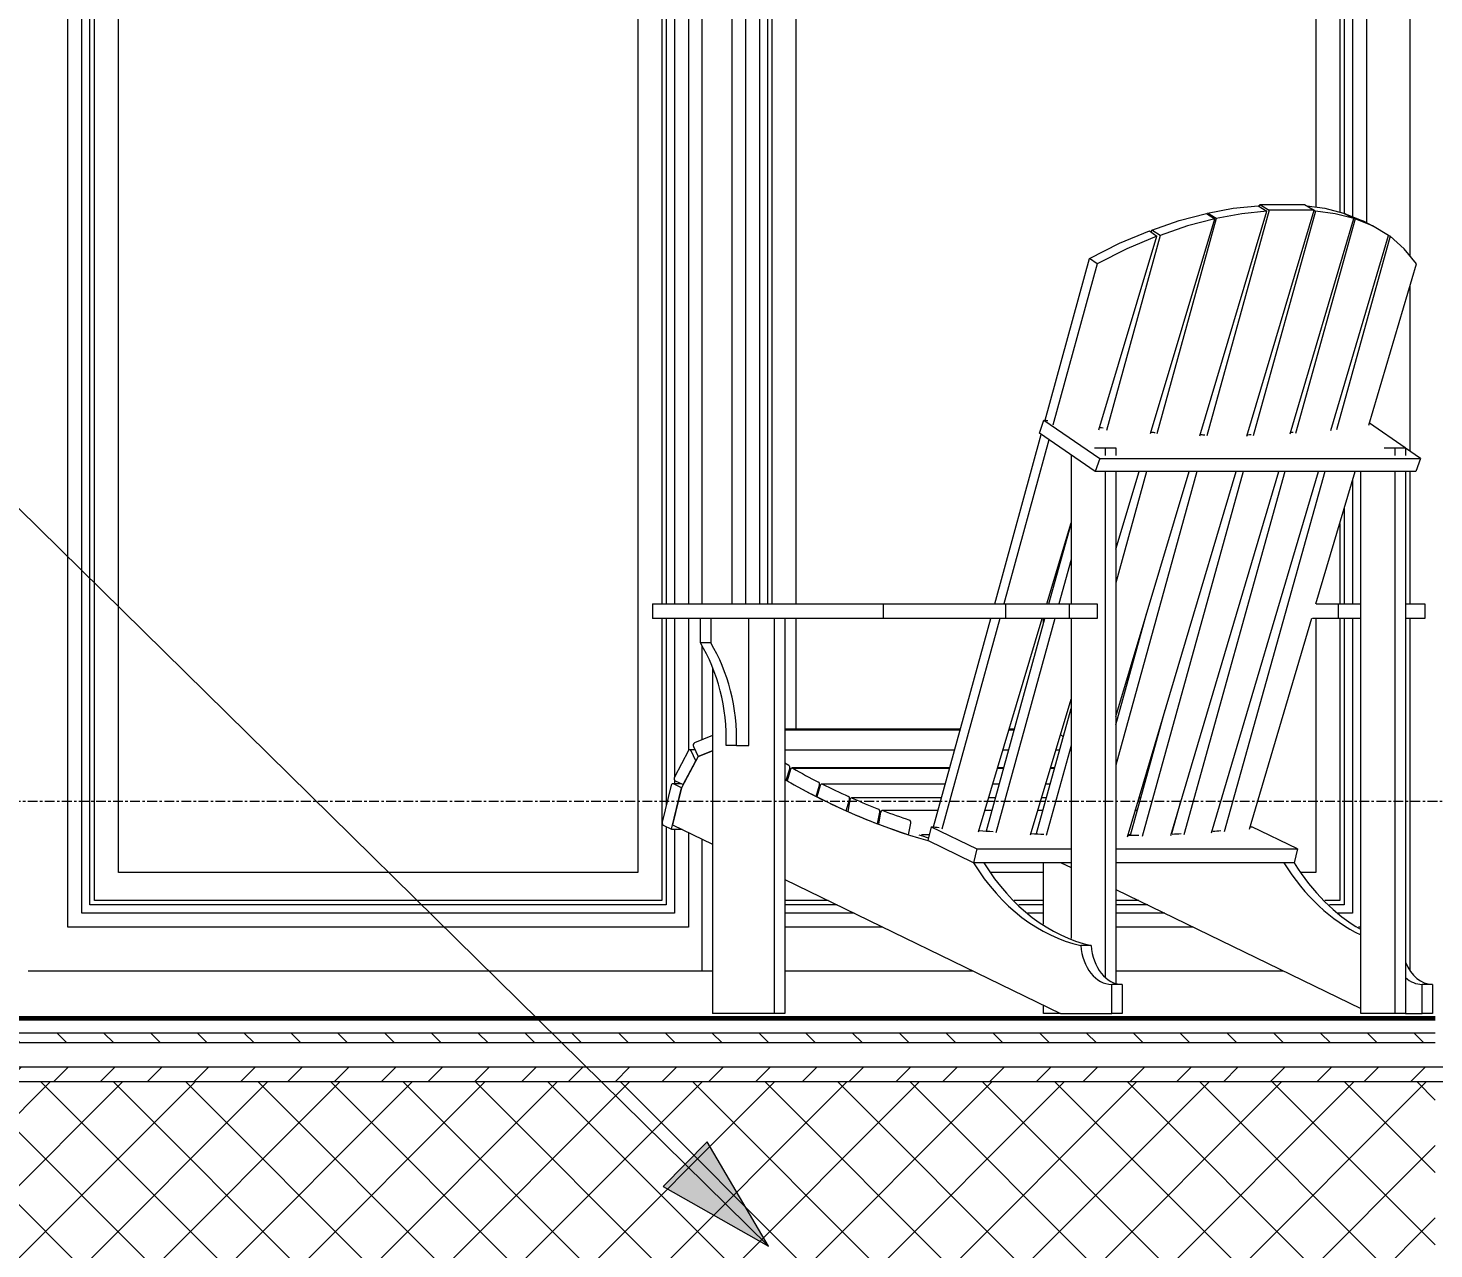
# Model space of a CAD drawing. Header units: inches. Extents: x -3207 to -1935, y -201 to 483.
# Drawn here: x -2702.5 to -2630.4, y 9.1 to 71.6 of the extents above; entities that cross this region are included whole.
import ezdxf

# ---------------------------------------------------------------- set-up
doc = ezdxf.new("R2010")
doc.units = ezdxf.units.IN
doc.header["$MEASUREMENT"] = 0
doc.linetypes.add('Grid Line 1_2_', pattern=[0.875, 0.5, -0.125, 0.125, -0.125])
for name, color, linetype, lineweight in [('A-ANNO-DIMS-1', 211, 'Continuous', 30), ('A-FLOR-1', 192, 'Continuous', 60), ('A-FLOR-LEVL-1', 51, 'Grid Line 1_2_', 9), ('A-FLOR-MCUT', 51, 'Continuous', 18), ('A-FLOR-PATT-1', 8, 'Continuous', 9), ('A-GLAZ', 151, 'Continuous', 18), ('A-GLAZ-2', 151, 'Continuous', 9), ('G-ANNO-TEXT', 231, 'Continuous', 9), ('I-FURN', 30, 'Continuous', 9)]:
    doc.layers.add(name, color=color, linetype=linetype, lineweight=lineweight)
doc.styles.add('Century Gothic_B', font='GOTHICB.TTF', dxfattribs={"height": 4.5})
doc.dimstyles.new('OD__inches_', dxfattribs={"dimscale": 12, "dimtxt": 4.698757, "dimasz": 0.5, "dimexe": 0.375, "dimexo": 0.25, "dimgap": 0.0625, "dimtad": 1, "dimdec": 3, "dimrnd": 0.125, "dimzin": 0, "dimdsep": 46, "dimlunit": 5, "dimtxsty": 'Century Gothic_B', "dimblk1": 'OBLIQUE', "dimblk2": 'OBLIQUE', "dimsah": 1, "dimcen": 0.09, "dimdle": 0.375, "dimazin": 0, "dimtfac": 1, "dimtdec": 4, "dimtix": 1, "dimtmove": 0, "dimatfit": 3, "dimfxl": 1, "dimtvp": 1, "dimtfill": 1, "dimfrac": 2, "dimtolj": 1, "dimtzin": 0, "dimlwd": 30, "dimlwe": 30, "dimarcsym": 2})
pattern_1 = [(0, (-2625.466, 126.9), (0, 2.399), []), (315, (-2625.466, 126.9), (2.398506, 0), [3.393, -3.393]), (45, (-2625.466, 126.9), (2.398506, 0), [3.393, -3.393])]

# ---------------------------------------------------------------- blocks, each defined once
blk = doc.blocks.new('Adirondack_chair_13489 - Adirondack_chair_13489-1100789-BUILDING SECTION - NORTH_SOUTH - LOOKING EAST2')
at = {"layer": 'I-FURN'}
for p, q in [((-2642.409, 50.744), (-2638.969, 62.255)), ((-2642.066, 62.145), (-2641.642, 61.865)), ((-2638.847, 62.312), (-2642.048, 50.733)), ((-2642.022, 62.116), (-2642.012, 62.156)), ((-2641.565, 61.875), (-2642.012, 62.156)), ((-2639.997, 50.731), (-2636.547, 62.311)), ((-2636.477, 62.255), (-2639.67, 50.744)), ((-2639.415, 62.536), (-2638.969, 62.255)), ((-2639.363, 62.503), (-2639.338, 62.594)), ((-2639.338, 62.594), (-2637.038, 62.593)), ((-2639.338, 62.594), (-2638.847, 62.312)), ((-2636.547, 62.311), (-2638.847, 62.312)), ((-2637.038, 62.593), (-2636.547, 62.311)), ((-2636.477, 62.255), (-2636.552, 62.295)), ((-2635.039, 62.156), (-2634.506, 61.875)), ((-2634.447, 61.865), (-2634.998, 62.145)), ((-2644.933, 50.867), (-2641.642, 61.865)), ((-2644.895, 61.18), (-2644.865, 61.289)), ((-2644.44, 61.009), (-2644.865, 61.289)), ((-2641.565, 61.875), (-2644.603, 50.849)), ((-2637.78, 50.849), (-2634.506, 61.875)), ((-2634.447, 61.865), (-2637.503, 50.867)), ((-2633.507, 61.475), (-2634.058, 61.755)), ((-2647.576, 51.055), (-2644.603, 60.968)), ((-2644.44, 61.009), (-2647.189, 51.019)), ((-2644.985, 61.245), (-2644.603, 60.968)), ((-2635.689, 51.019), (-2632.728, 61.009)), ((-2632.642, 60.968), (-2635.406, 51.055)), ((-2632.642, 60.968), (-2632.728, 61.009)), ((-2650.328, 51.544), (-2648.052, 59.838)), ((-2647.67, 59.561), (-2648.052, 59.838)), ((-2647.67, 59.561), (-2649.938, 51.295)), ((-2633.741, 51.295), (-2631.298, 59.561)), ((-2650.63, 50.878), (-2650.398, 51.552)), ((-2650.398, 51.552), (-2647.538, 49.58)), ((-2631.888, 50.125), (-2633.714, 51.385)), ((-2652.913, 42.125), (-2650.53, 50.809)), ((-2650.144, 50.543), (-2652.455, 42.125)), ((-2647.77, 48.906), (-2650.63, 50.878)), ((-2649.008, 49.759), (-2649.008, 42.125)), ((-2647.798, 50.125), (-2647.24, 50.125)), ((-2647.24, 50.125), (-2646.71, 50.125)), ((-2647.24, 49.74), (-2647.24, 50.125)), ((-2646.71, 50.125), (-2646.71, 49.74)), ((-2632.949, 50.125), (-2632.391, 50.125)), ((-2632.391, 50.125), (-2631.86, 50.125)), ((-2632.391, 49.74), (-2632.391, 50.125)), ((-2631.86, 50.125), (-2631.86, 49.74)), ((-2631.098, 49.58), (-2631.86, 50.106)), ((-2647.538, 49.58), (-2647.77, 48.906)), ((-2647.538, 49.58), (-2631.098, 49.58)), ((-2631.098, 49.58), (-2631.33, 48.906)), ((-2631.33, 48.906), (-2647.77, 48.906)), ((-2647.24, 22.987), (-2647.24, 48.906)), ((-2646.71, 36.353), (-2642.958, 48.906)), ((-2645.139, 48.906), (-2646.71, 43.203)), ((-2646.71, 44.928), (-2645.519, 48.906)), ((-2642.553, 48.906), (-2646.71, 33.867)), ((-2646.71, 48.906), (-2646.71, 22.68)), ((-2646.119, 30.184), (-2640.541, 48.906)), ((-2640.18, 48.906), (-2645.369, 30.201)), ((-2643.892, 30.262), (-2638.356, 48.906)), ((-2638.048, 48.906), (-2643.219, 30.296)), ((-2641.806, 30.385), (-2636.316, 48.906)), ((-2636.005, 48.906), (-2641.152, 30.443)), ((-2636.451, 42.125), (-2634.447, 48.906)), ((-2634.158, 21.125), (-2634.158, 48.906)), ((-2632.391, 21.125), (-2632.391, 48.906)), ((-2631.86, 48.906), (-2631.86, 21.125)), ((-2650.254, 42.125), (-2649.008, 46.28)), ((-2650.137, 42.125), (-2649.008, 46.23)), ((-2649.008, 44.408), (-2649.636, 42.125)), ((-2670.46, 42.125), (-2670.46, 41.375)), ((-2670.46, 42.125), (-2669.948, 42.125)), ((-2669.948, 42.125), (-2658.634, 42.125)), ((-2658.634, 42.125), (-2652.358, 42.125)), ((-2658.634, 42.125), (-2658.634, 41.375)), ((-2652.358, 42.125), (-2649.088, 42.125)), ((-2652.358, 42.125), (-2652.358, 41.375)), ((-2649.088, 42.125), (-2647.674, 42.125)), ((-2649.088, 41.375), (-2649.088, 42.125)), ((-2647.674, 42.125), (-2647.674, 41.375)), ((-2636.441, 42.125), (-2635.3, 42.125)), ((-2635.3, 42.125), (-2634.158, 42.125)), ((-2635.3, 41.375), (-2635.3, 42.125)), ((-2631.86, 42.125), (-2630.88, 42.125)), ((-2630.88, 42.125), (-2630.88, 41.375)), ((-2669.948, 41.375), (-2670.46, 41.375)), ((-2658.634, 41.375), (-2669.948, 41.375)), ((-2668.003, 40.125), (-2668.003, 41.375)), ((-2667.473, 41.375), (-2667.473, 40.125)), ((-2665.528, 34.875), (-2665.528, 41.375)), ((-2664.202, 21.125), (-2664.202, 41.375)), ((-2663.672, 41.375), (-2663.672, 21.125)), ((-2652.358, 41.375), (-2658.634, 41.375)), ((-2656.05, 30.695), (-2653.119, 41.375)), ((-2652.661, 41.375), (-2655.622, 30.583)), ((-2653.758, 30.443), (-2650.479, 41.375)), ((-2653.337, 30.493), (-2650.343, 41.375)), ((-2649.842, 41.375), (-2652.866, 30.385)), ((-2649.088, 41.375), (-2652.358, 41.375)), ((-2650.414, 41.119), (-2650.414, 41.375)), ((-2647.674, 41.375), (-2649.088, 41.375)), ((-2649.008, 41.375), (-2649.008, 24.978)), ((-2646.71, 35.925), (-2645.135, 41.624)), ((-2639.862, 30.583), (-2636.668, 41.388)), ((-2635.3, 41.375), (-2636.628, 41.375)), ((-2634.158, 41.375), (-2635.3, 41.375)), ((-2630.88, 41.375), (-2631.86, 41.375)), ((-2667.473, 40.125), (-2668.003, 40.125)), ((-2667.384, 38.825), (-2667.384, 21.125)), ((-2651.088, 30.296), (-2649.008, 37.248)), ((-2650.773, 30.356), (-2649.008, 36.762)), ((-2646.702, 36.38), (-2646.702, 35.954)), ((-2645.96, 30.275), (-2644.177, 36.702)), ((-2667.384, 35.376), (-2668.312, 35)), ((-2654.675, 35.705), (-2663.672, 35.705)), ((-2654.691, 35.649), (-2663.672, 35.649)), ((-2651.919, 35.649), (-2652.196, 35.649)), ((-2651.903, 35.705), (-2652.18, 35.705)), ((-2668.618, 34.606), (-2669.339, 33.253)), ((-2668.297, 34.655), (-2668.547, 34.655)), ((-2668.23, 34.088), (-2668.474, 34.6)), ((-2668.361, 34.81), (-2668.117, 34.299)), ((-2668.117, 34.299), (-2667.384, 34.596)), ((-2667.384, 34.596), (-2668.117, 34.299)), ((-2666.147, 34.875), (-2666.677, 34.875)), ((-2666.147, 34.875), (-2665.528, 34.875)), ((-2654.972, 34.622), (-2663.672, 34.622)), ((-2652.201, 34.622), (-2652.504, 34.622)), ((-2649.008, 34.862), (-2650.275, 30.262)), ((-2649.597, 34.622), (-2649.794, 34.622)), ((-2668.117, 34.299), (-2668.968, 32.702)), ((-2668.88, 32.868), (-2668.23, 34.088)), ((-2663.473, 33.837), (-2663.672, 33.956)), ((-2663.601, 33.084), (-2663.426, 33.674)), ((-2663.388, 33.639), (-2663.56, 33.06)), ((-2655.221, 33.716), (-2663.307, 33.716)), ((-2663.263, 33.699), (-2655.226, 33.699)), ((-2652.781, 33.699), (-2652.455, 33.699)), ((-2652.451, 33.716), (-2652.776, 33.716)), ((-2650.07, 33.699), (-2649.852, 33.699)), ((-2649.847, 33.716), (-2650.065, 33.716)), ((-2669.498, 32.828), (-2669.959, 30.937)), ((-2669.486, 30.574), (-2668.968, 32.702)), ((-2668.968, 32.702), (-2669.428, 30.811)), ((-2668.975, 32.912), (-2669.415, 32.912)), ((-2668.968, 32.702), (-2669.386, 32.905)), ((-2669.295, 33.059), (-2668.88, 32.868)), ((-2662.073, 32.257), (-2661.903, 32.829)), ((-2661.86, 32.814), (-2662.031, 32.236)), ((-2655.447, 32.891), (-2661.778, 32.891)), ((-2652.678, 32.891), (-2653.024, 32.891)), ((-2650.074, 32.891), (-2650.312, 32.891)), ((-2645.307, 32.889), (-2645.243, 32.858)), ((-2660.53, 31.522), (-2660.361, 32.09)), ((-2660.338, 32.087), (-2660.453, 31.488)), ((-2655.643, 32.179), (-2660.253, 32.179)), ((-2652.873, 32.179), (-2653.237, 32.179)), ((-2650.27, 32.179), (-2650.525, 32.179)), ((-2645.432, 32.179), (-2645.524, 32.179)), ((-2643.833, 30.351), (-2643.358, 32.06)), ((-2658.925, 30.857), (-2658.81, 31.46)), ((-2658.767, 31.444), (-2658.883, 30.841)), ((-2655.819, 31.536), (-2658.682, 31.536)), ((-2653.05, 31.536), (-2653.43, 31.536)), ((-2650.448, 31.536), (-2650.717, 31.536)), ((-2645.61, 31.536), (-2645.716, 31.536)), ((-2669.904, 30.778), (-2669.486, 30.574)), ((-2669.486, 30.574), (-2668.943, 30.574)), ((-2669.428, 30.811), (-2667.384, 29.815)), ((-2657.338, 30.297), (-2657.224, 30.896)), ((-2656.278, 30.297), (-2656.676, 30.297)), ((-2656.178, 30.705), (-2656.351, 29.996)), ((-2656.178, 30.705), (-2653.838, 29.565)), ((-2645.954, 30.297), (-2646.085, 30.297)), ((-2637.398, 29.565), (-2639.738, 30.705)), ((-2654.012, 28.856), (-2656.352, 29.996)), ((-2654.012, 28.856), (-2656.351, 29.996)), ((-2653.838, 29.565), (-2654.011, 28.856)), ((-2653.838, 29.565), (-2649.008, 29.565)), ((-2646.71, 29.565), (-2637.398, 29.565)), ((-2637.398, 29.565), (-2637.571, 28.856)), ((-2649.008, 28.856), (-2654.011, 28.856)), ((-2650.414, 25.704), (-2650.414, 28.856)), ((-2649.504, 28.856), (-2649.008, 28.614)), ((-2637.571, 28.856), (-2646.71, 28.856)), ((-2663.672, 28.008), (-2649.538, 21.125)), ((-2646.71, 27.495), (-2634.158, 21.383)), ((-2646.702, 27.491), (-2646.702, 22.679)), ((-2647.981, 24.625), (-2648.512, 24.625)), ((-2646.921, 21.125), (-2646.921, 22.625)), ((-2646.39, 22.625), (-2646.921, 22.625)), ((-2646.39, 22.625), (-2646.39, 21.125)), ((-2631.011, 21.125), (-2631.011, 22.625)), ((-2630.481, 22.625), (-2631.011, 22.625)), ((-2630.481, 22.625), (-2630.481, 21.125)), ((-2664.202, 21.125), (-2667.384, 21.125)), ((-2663.672, 21.125), (-2664.202, 21.125)), ((-2650.414, 21.125), (-2650.414, 21.551)), ((-2649.538, 21.125), (-2650.414, 21.125)), ((-2649.538, 21.125), (-2646.921, 21.125)), ((-2646.39, 21.125), (-2646.921, 21.125)), ((-2632.391, 21.125), (-2634.158, 21.125)), ((-2631.86, 21.125), (-2632.391, 21.125)), ((-2631.86, 21.125), (-2631.011, 21.125)), ((-2630.481, 21.125), (-2631.011, 21.125))]:
    blk.add_line(p, q, dxfattribs=at)
at = {"layer": 'I-FURN', "flags": 128}
for points in [[(-2644.865, 61.289), (-2643.465, 61.78), (-2642.066, 62.145)], [(-2642.012, 62.156), (-2640.704, 62.406), (-2639.415, 62.536)], [(-2638.969, 62.255), (-2640.258, 62.125), (-2641.565, 61.875)], [(-2636.918, 62.529), (-2636.001, 62.406), (-2635.039, 62.156)], [(-2634.506, 61.875), (-2635.468, 62.125), (-2636.477, 62.255)], [(-2634.998, 62.145), (-2634.107, 61.78), (-2634.058, 61.755)], [(-2641.642, 61.865), (-2643.04, 61.499), (-2644.44, 61.009)], [(-2632.728, 61.009), (-2633.556, 61.499), (-2634.447, 61.865)], [(-2648.052, 59.838), (-2646.531, 60.61), (-2644.985, 61.245)], [(-2644.603, 60.968), (-2646.148, 60.333), (-2647.67, 59.561)], [(-2631.298, 59.561), (-2631.929, 60.333), (-2632.642, 60.968)]]:
    blk.add_lwpolyline(points, dxfattribs=at)
at = {"layer": 'I-FURN'}
for centre, major_axis, ratio, start_param, end_param in [((-2666.161, 68.095), (-37.329, 12.874), 0.309975, 2.110613, 2.116474), ((-2666.161, 68.095), (-37.329, 12.874), 0.309975, 2.196711, 2.201706), ((-2666.161, 68.095), (-37.329, 12.874), 0.309975, 2.279781, 2.285979), ((-2666.161, 68.095), (-37.329, 12.874), 0.309975, 2.364135, 2.37146), ((-2666.161, 68.095), (-37.329, 12.874), 0.309975, 2.450566, 2.456946), ((-2666.161, 68.095), (-37.329, 12.874), 0.309975, 2.536772, 2.541187), ((-2672.071, 35.11), (0, 7.632), 0.707107, 4.681534, 5.429292), ((-2671.541, 35.11), (0, 7.632), 0.707107, 4.681534, 5.429292), ((-2631.869, 86.949), (0, 57.27), 0.707107, 2.689681, 2.693769), ((-2668.547, 34.53), (0, 0.125), 0.707107, 0, 0.925025), ((-2668.547, 34.53), (0, 0.125), 0.707107, 5.305494, 6.256852), ((-2668.287, 34.88), (0, 0.125), 0.707107, 0.279253, 2.164208), ((-2669.268, 33.178), (0, 0.125), 0.707107, 0.925025, 2.82774), ((-2663.507, 33.722), (0, 0.125), 0.707107, 4.314577, 5.885373), ((-2663.307, 33.591), (0, 0.125), 0.707107, 5.761981, 7.457006), ((-2648.195, 86.857), (0, 57.27), 0.707107, 2.760334, 2.794897), ((-2669.415, 32.787), (0, 0.125), 0.707107, 5.951573, 7.522369), ((-2648.194, 86.857), (0, 58.02), 0.707107, 2.754561, 2.941408), ((-2648.195, 86.857), (0, 58.02), 0.707107, 2.754749, 2.756624), ((-2648.195, 86.857), (0, 58.02), 0.707107, 2.757709, 2.796512), ((-2661.985, 32.877), (0, 0.125), 0.707107, 4.315414, 5.93649), ((-2661.778, 32.766), (0, 0.125), 0.707107, 5.941936, 7.457006), ((-2648.195, 86.857), (0, 57.27), 0.707107, 2.800344, 2.835013), ((-2648.195, 86.857), (0, 58.02), 0.707107, 2.797591, 2.8362), ((-2660.443, 32.138), (0, 0.125), 0.707107, 4.315414, 5.976605), ((-2660.253, 32.054), (0, 0.125), 0.707107, 5.981516, 7.589645), ((-2648.195, 86.857), (0, 57.27), 0.707107, 2.839923, 2.874778), ((-2648.195, 86.857), (0, 58.02), 0.707107, 2.83817, 2.87696), ((-2658.895, 31.493), (0, 0.125), 0.707107, 4.448053, 6.016371), ((-2658.682, 31.411), (0, 0.125), 0.707107, 0, 1.30646), ((-2658.682, 31.411), (0, 0.125), 0.707107, 6.021816, 6.283121), ((-2648.195, 86.857), (0, 57.27), 0.707107, 2.880223, 2.915079), ((-2657.309, 30.928), (0, 0.125), 0.707107, 4.448053, 6.056671), ((-2669.875, 30.896), (0, 0.125), 0.707107, 1.239184, 2.80998), ((-2648.195, 86.857), (0, 58.02), 0.707107, 2.878037, 2.916827), ((-2647.664, 86.857), (0, 58.02), 0.707107, 2.916843, 2.929173), ((-2680.352, 46.489), (-48.413, 11.795), 0.230344, 2.14876, 2.1587), ((-2680.352, 46.489), (-48.413, 11.795), 0.230344, 2.208616, 2.226173), ((-2680.352, 46.489), (-48.413, 11.795), 0.230344, 2.276074, 2.29286), ((-2680.352, 46.489), (-48.413, 11.795), 0.230344, 2.41216, 2.428013), ((-2680.352, 46.489), (-48.413, 11.795), 0.230344, 2.479872, 2.494682), ((-2680.352, 46.489), (-48.413, 11.795), 0.230344, 2.547825, 2.562241), ((-2680.352, 46.489), (-48.413, 11.795), 0.230344, 2.616494, 2.61969), ((-2647.109, 37.537), (0, 13.064), 0.707107, 2.297645, 2.989222), ((-2646.579, 37.537), (0, 13.064), 0.707107, 2.297645, 2.989222), ((-2631.2, 37.537), (0, 13.064), 0.707107, 2.297645, 2.815526), ((-2630.669, 37.537), (0, 13.064), 0.707107, 2.297645, 2.752802), ((-2646.921, 24.891), (0, 2.266), 0.707107, 1.688308, 3.141593), ((-2646.39, 24.891), (0, 2.266), 0.707107, 1.688308, 3.141593), ((-2630.481, 24.891), (0, 2.266), 0.707107, 2.092393, 3.141593), ((-2631.011, 24.891), (0, 2.266), 0.707107, 2.578437, 3.141593)]:
    blk.add_ellipse(centre, major_axis=major_axis, ratio=ratio, start_param=start_param, end_param=end_param, dxfattribs=at)
blk = doc.blocks.new('Window-Picture-Andersen-A_Series - APW21080-2458119-BUILDING SECTION - NORTH_SOUTH - LOOKING EAST2')
at = {"layer": 'A-GLAZ-2'}
for p, q in [((-2666.368, 42.125), (-2666.368, 120.5)), ((-2700.43, 25.563), (-2700.43, 118.781)), ((-2668.618, 118.781), (-2668.618, 42.125)), ((-2699.712, 26.275), (-2699.712, 118.068)), ((-2699.292, 26.7), (-2699.292, 117.643)), ((-2669.756, 117.643), (-2669.756, 42.125)), ((-2669.331, 118.068), (-2669.331, 42.125)), ((-2699.067, 26.925), (-2699.067, 117.418)), ((-2669.981, 117.418), (-2669.981, 42.125)), ((-2697.837, 28.363), (-2697.837, 116.188)), ((-2671.212, 116.188), (-2671.212, 28.363)), ((-2669.981, 41.375), (-2669.981, 26.925)), ((-2669.756, 41.375), (-2669.756, 31.769)), ((-2669.331, 41.375), (-2669.331, 33.267)), ((-2668.618, 41.375), (-2668.618, 34.606)), ((-2669.331, 33.099), (-2669.331, 32.912)), ((-2669.756, 30.706), (-2669.756, 26.7)), ((-2669.331, 30.574), (-2669.331, 26.275)), ((-2668.618, 30.416), (-2668.618, 25.563)), ((-2671.212, 28.363), (-2697.837, 28.363)), ((-2669.756, 26.7), (-2699.292, 26.7)), ((-2669.981, 26.925), (-2699.067, 26.925)), ((-2669.331, 26.275), (-2699.712, 26.275)), ((-2668.618, 25.563), (-2700.43, 25.563)), ((-2702.462, 23.313), (-2667.384, 23.313))]:
    blk.add_line(p, q, dxfattribs=at)
blk = doc.blocks.new('Window-Picture-Andersen-A_Series - APW21080-V25-BUILDING SECTION - NORTH_SOUTH - LOOKING EAST2')
at = {"layer": 'A-GLAZ-2'}
for p, q in [((-2667.93, 120.5), (-2667.93, 42.125)), ((-2631.618, 59.952), (-2631.618, 120.5)), ((-2665.68, 42.125), (-2665.68, 118.781)), ((-2633.868, 118.781), (-2633.868, 61.658)), ((-2664.962, 42.125), (-2664.962, 118.068)), ((-2664.542, 42.125), (-2664.542, 117.643)), ((-2635.006, 117.643), (-2635.006, 62.139)), ((-2634.581, 118.068), (-2634.581, 61.974)), ((-2664.317, 42.125), (-2664.317, 117.418)), ((-2635.231, 117.418), (-2635.231, 62.206)), ((-2663.087, 42.125), (-2663.087, 116.188)), ((-2636.462, 116.188), (-2636.462, 62.465)), ((-2631.618, 49.939), (-2631.618, 58.478)), ((-2634.581, 48.451), (-2634.581, 42.125)), ((-2631.618, 42.125), (-2631.618, 48.906)), ((-2635.006, 47.013), (-2635.006, 42.125)), ((-2635.231, 46.251), (-2635.231, 42.125)), ((-2663.087, 35.7), (-2663.087, 41.375)), ((-2636.462, 41.375), (-2636.462, 28.363)), ((-2635.231, 41.375), (-2635.231, 26.925)), ((-2635.006, 41.375), (-2635.006, 26.7)), ((-2634.581, 41.375), (-2634.581, 26.275)), ((-2631.618, 23.314), (-2631.618, 41.375)), ((-2667.93, 39.972), (-2667.93, 35.155)), ((-2667.93, 30.081), (-2667.93, 23.313)), ((-2650.414, 28.363), (-2653.113, 28.363)), ((-2636.462, 28.363), (-2637.204, 28.363)), ((-2661.449, 26.925), (-2663.672, 26.925)), ((-2660.987, 26.7), (-2663.672, 26.7)), ((-2650.414, 26.925), (-2651.916, 26.925)), ((-2650.414, 26.7), (-2651.675, 26.7)), ((-2645.539, 26.925), (-2646.702, 26.925)), ((-2645.077, 26.7), (-2646.702, 26.7)), ((-2635.231, 26.925), (-2636.006, 26.925)), ((-2635.006, 26.7), (-2635.766, 26.7)), ((-2660.114, 26.275), (-2663.672, 26.275)), ((-2650.414, 26.275), (-2651.221, 26.275)), ((-2644.204, 26.275), (-2646.702, 26.275)), ((-2634.581, 26.275), (-2635.311, 26.275)), ((-2658.651, 25.563), (-2663.672, 25.563)), ((-2642.741, 25.563), (-2646.702, 25.563)), ((-2634.158, 25.563), (-2634.275, 25.563)), ((-2667.93, 23.313), (-2667.384, 23.313)), ((-2663.672, 23.313), (-2654.03, 23.313)), ((-2646.702, 23.313), (-2638.121, 23.313))]:
    blk.add_line(p, q, dxfattribs=at)
blk = doc.blocks.new('_Oblique')
at = {"color": 0, "linetype": 'ByBlock', "lineweight": -2}
blk.add_line((-0.5, -0.5), (0.5, 0.5), dxfattribs=at)
blk = doc.blocks.new('DIMBLOCK2-BUILDING SECTION - NORTH_SOUTH - LOOKING EAST2')
at = {"layer": 'A-ANNO-DIMS-1', "color": 0, "lineweight": 30, "transparency": 16777216}
for p, q in [((-2752.715, 13.875), (-2752.715, 125.75)), ((-2690.415, 121.25), (-2757.215, 121.25)), ((-2753.957, 18.375), (-2748.215, 18.375))]:
    blk.add_line(p, q, dxfattribs=at)
at = {"layer": 'Defpoints', "color": 0, "transparency": 16777216}
for p in [(-2752.715, 121.25), (-2687.415, 121.25), (-2756.957, 18.375)]:
    blk.add_point(p, dxfattribs=at)
at = {"layer": 'A-ANNO-DIMS-1', "color": 0, "lineweight": 30, "transparency": 16777216, "xscale": 5.999999999999999, "yscale": 5.999999999999999, "zscale": 5.999999999999999}
for p, rotation in [((-2752.715, 121.25), 90), ((-2752.715, 18.375), 270)]:
    blk.add_blockref('_Oblique', p, dxfattribs=dict(at, rotation=rotation))
at = {"layer": 'A-ANNO-DIMS-1', "color": 0, "transparency": 16777216, "insert": (-2756.18, 69.813), "char_height": 4.5, "attachment_point": 5, "rotation": 90, "style": 'Century Gothic_B', "bg_fill": 3, "box_fill_scale": 1.25, "bg_fill_color": 256, "bg_fill_true_color": 13158600, "bg_fill_transparency": 0}
blk.add_mtext('\\A1;102 7/8', dxfattribs=at)

msp = doc.modelspace()

# ---------------------------------------------------------------- hatches: boundary and pattern name
at = {"layer": 'A-FLOR-PATT-1'}
h = msp.add_hatch(dxfattribs=at)
h.set_pattern_fill('FP_8', color=256, style=0, pattern_type=2)
h.set_pattern_definition(pattern_1)
h.paths.add_polyline_path([(-2674.01395, 19.625), (-2630.33668, 19.625), (-2630.33668, 20.125), (-2711.33668, 20.125), (-2711.33668, 19.625), (-2692.17632, 19.625)], flags=0)
h = msp.add_hatch(dxfattribs=at)
h.set_pattern_fill('FP_8', color=256, style=0, pattern_type=2)
h.set_pattern_definition(pattern_1)
h.paths.add_polyline_path([(-2637.6892, 17.625), (-2630.33668, 17.625), (-2630.33668, 18.375), (-2711.33668, 18.375), (-2711.33668, 17.625), (-2655.85157, 17.625)], flags=0)
h = msp.add_hatch(dxfattribs=at)
h.set_pattern_fill('FP_12', color=256, style=0, pattern_type=2)
h.set_pattern_definition([(45, (-2625.466, 126.9), (-1.856155, 1.856155), []), (135, (-2625.466, 126.9), (-1.856155, -1.856155), [])])
h.paths.add_polyline_path([(-2674.01395, 5.75), (-2630.33668, 5.75), (-2630.33668, 17.625), (-2711.33668, 17.625), (-2711.33668, 5.75), (-2692.17632, 5.75)], flags=0)
at = {"layer": 'G-ANNO-TEXT'}
msp.add_hatch(color=256, dxfattribs=at).paths.add_polyline_path([(-2664.5073, 9.2095), (-2667.65778, 14.56293), (-2669.91241, 12.27047)], flags=0)

# ---------------------------------------------------------------- linework, layer by layer
at = {"layer": 'A-FLOR-1'}
msp.add_line((-2630.33668, 20.875), (-2711.33668, 20.875), dxfattribs=at)
at = {"layer": 'A-FLOR-LEVL-1'}
for p, q in [((-1935.47917, 32), (-3194.57025, 32)), ((-1935.47917, 18.375), (-3194.57025, 18.375))]:
    msp.add_line(p, q, dxfattribs=at)
at = {"layer": 'A-FLOR-MCUT'}
for p, q in [((-2630.33668, 20.125), (-2711.33668, 20.125)), ((-2630.33668, 19.625), (-2711.33668, 19.625)), ((-2335.58668, 18.375), (-2703.08668, 18.375)), ((-2335.58668, 17.625), (-2711.33668, 17.625))]:
    msp.add_line(p, q, dxfattribs=at)
at = {"layer": 'G-ANNO-TEXT'}
for p, q in [((-2664.5073, 9.2095), (-2770.98372, 113.92888)), ((-2667.65778, 14.56293), (-2669.91241, 12.27047)), ((-2664.5073, 9.2095), (-2667.65778, 14.56293)), ((-2669.91241, 12.27047), (-2664.5073, 9.2095))]:
    msp.add_line(p, q, dxfattribs=at)

# ---------------------------------------------------------------- block references
at = {"layer": 'A-GLAZ'}
for name in ['Window-Picture-Andersen-A_Series - APW21080-2458119-BUILDING SECTION - NORTH_SOUTH - LOOKING EAST2', 'Window-Picture-Andersen-A_Series - APW21080-V25-BUILDING SECTION - NORTH_SOUTH - LOOKING EAST2']:
    msp.add_blockref(name, (0, 0), dxfattribs=at)
at = {"layer": 'I-FURN'}
msp.add_blockref('Adirondack_chair_13489 - Adirondack_chair_13489-1100789-BUILDING SECTION - NORTH_SOUTH - LOOKING EAST2', (0, 0), dxfattribs=at)

# ---------------------------------------------------------------- next in the draw order: dimensions: what is measured, and where the dimension line sits
at = {"layer": 'A-ANNO-DIMS-1'}
dim = msp.add_linear_dim(base=(-2752.71483, 121.25), p1=(-2756.95747, 18.375), p2=(-2687.41546, 121.25), angle=90, dimstyle='OD__inches_', override={"dimpost": '<>', "dimfxl": 124.174707}, dxfattribs=at)
dim.commit()
dim.dimension.update_dxf_attribs({"geometry": 'DIMBLOCK2-BUILDING SECTION - NORTH_SOUTH - LOOKING EAST2', "text_midpoint": (-2756.17982, 69.8125)})

doc.saveas('drawing.dxf')
